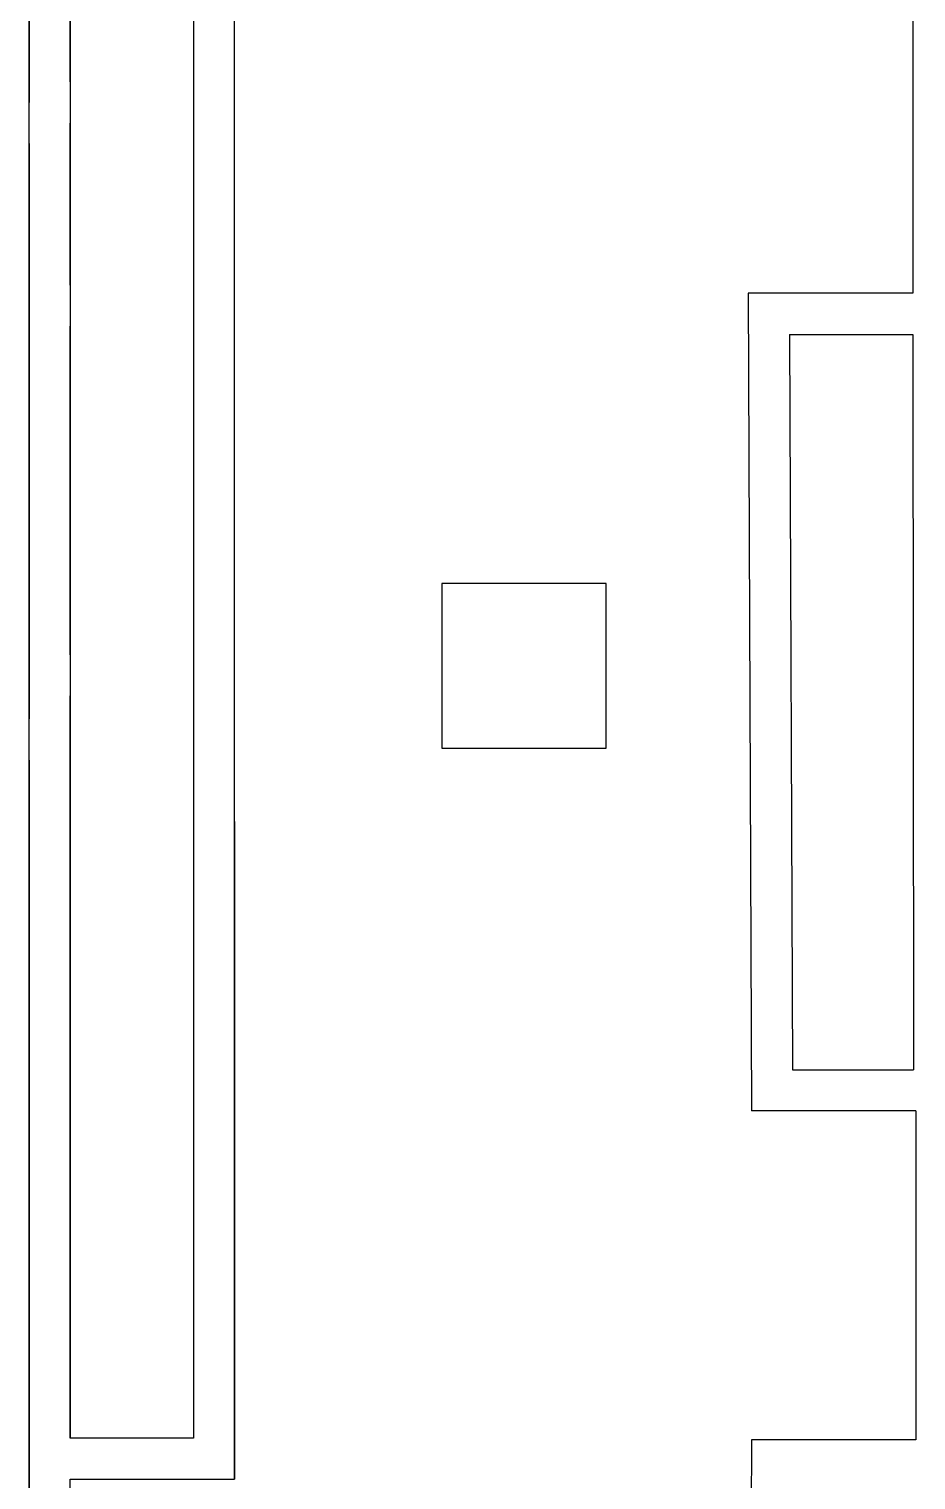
# Model space of a CAD drawing. Extents: x -19 to 297, y 0 to 420.
# Drawn here: x 240.17 to 250.96, y 315.26 to 332.91 of the extents above; entities that cross this region are included whole.
import ezdxf

# ---------------------------------------------------------------- set-up
doc = ezdxf.new("R2010")
doc.units = 0
doc.header["$MEASUREMENT"] = 0
doc.linetypes.add('K5LT_BASIC', pattern=[0])
doc.layers.add('Системный слой', color=7, linetype='Continuous')

# ---------------------------------------------------------------- blocks, each defined once
blk = doc.blocks.new('*U')
at = {"layer": 'Системный слой', "color": 5, "linetype": 'K5LT_BASIC'}
for p, q in [((247.187, 326.165), (245.187, 326.165)), ((245.187, 326.165), (245.187, 324.165)), ((247.187, 324.165), (247.187, 326.165)), ((245.187, 324.165), (247.187, 324.165))]:
    blk.add_line(p, q, dxfattribs=at)

msp = doc.modelspace()

# ---------------------------------------------------------------- linework, layer by layer
at = {"layer": 'Системный слой', "color": 5, "linetype": 'K5LT_BASIC'}
for p, q in [((240.166, 272.019), (240.167, 369.769)), ((242.667, 315.269), (242.667, 348.269)), ((240.667, 347.769), (240.667, 315.769)), ((242.167, 347.769), (242.167, 315.769)), ((240.167, 339.085), (240.166, 332.019)), ((240.667, 332.269), (240.667, 336.269)), ((250.918, 333.698), (250.918, 329.698)), ((242.667, 329.298), (242.667, 332.269)), ((240.667, 329.798), (240.667, 331.769)), ((242.167, 331.769), (242.167, 329.798)), ((240.166, 331.519), (240.166, 324.519)), ((250.918, 329.698), (248.917, 329.698)), ((248.917, 329.698), (248.957, 319.749)), ((240.667, 325.297), (240.667, 329.298)), ((249.418, 329.198), (250.918, 329.198)), ((249.418, 329.198), (249.457, 320.249)), ((250.918, 329.198), (250.927, 320.249)), ((242.667, 323.269), (242.667, 325.297)), ((240.667, 315.769), (240.667, 324.798)), ((242.167, 324.798), (242.167, 315.769)), ((240.166, 324.019), (240.166, 309.519)), ((240.166, 324.019), (240.166, 309.519)), ((242.667, 323.269), (242.667, 315.269)), ((249.457, 320.249), (250.927, 320.249)), ((250.957, 319.749), (248.957, 319.749)), ((250.957, 319.749), (250.957, 315.749)), ((242.167, 315.769), (240.667, 315.769)), ((248.957, 315.749), (248.917, 303.998)), ((250.957, 315.749), (248.957, 315.749)), ((240.667, 315.269), (242.667, 315.269)), ((240.667, 311.269), (240.667, 315.269))]:
    msp.add_line(p, q, dxfattribs=at)

# ---------------------------------------------------------------- block references
at = {"layer": 'Системный слой'}
msp.add_blockref('*U', (0, 0), dxfattribs=at)
msp.add_blockref('*U', (0, 0), dxfattribs=at)
msp.add_blockref('*U', (0, 0), dxfattribs=at)
msp.add_blockref('*U', (0, 0), dxfattribs=at)
msp.add_blockref('*U', (0, 0), dxfattribs=at)
msp.add_blockref('*U', (0, 0), dxfattribs=at)
msp.add_blockref('*U', (0, 0), dxfattribs=at)
msp.add_blockref('*U', (0, 0), dxfattribs=at)
msp.add_blockref('*U', (0, 0), dxfattribs=at)
msp.add_blockref('*U', (0, 0), dxfattribs=at)
msp.add_blockref('*U', (0, 0), dxfattribs=at)
msp.add_blockref('*U', (0, 0), dxfattribs=at)
msp.add_blockref('*U', (0, 0), dxfattribs=at)
msp.add_blockref('*U', (0, 0), dxfattribs=at)
msp.add_blockref('*U', (0, 0), dxfattribs=at)
msp.add_blockref('*U', (0, 0), dxfattribs=at)
msp.add_blockref('*U', (0, 0), dxfattribs=at)
msp.add_blockref('*U', (0, 0), dxfattribs=at)
msp.add_blockref('*U', (0, 0), dxfattribs=at)
msp.add_blockref('*U', (0, 0), dxfattribs=at)
msp.add_blockref('*U', (0, 0), dxfattribs=at)
msp.add_blockref('*U', (0, 0), dxfattribs=at)
msp.add_blockref('*U', (0, 0), dxfattribs=at)
msp.add_blockref('*U', (0, 0), dxfattribs=at)
msp.add_blockref('*U', (0, 0), dxfattribs=at)
msp.add_blockref('*U', (0, 0), dxfattribs=at)
msp.add_blockref('*U', (0, 0), dxfattribs=at)
msp.add_blockref('*U', (0, 0), dxfattribs=at)
msp.add_blockref('*U', (0, 0), dxfattribs=at)
msp.add_blockref('*U', (0, 0), dxfattribs=at)
msp.add_blockref('*U', (0, 0), dxfattribs=at)
msp.add_blockref('*U', (0, 0), dxfattribs=at)
msp.add_blockref('*U', (0, 0), dxfattribs=at)
msp.add_blockref('*U', (0, 0), dxfattribs=at)
msp.add_blockref('*U', (0, 0), dxfattribs=at)
msp.add_blockref('*U', (0, 0), dxfattribs=at)
msp.add_blockref('*U', (0, 0), dxfattribs=at)
msp.add_blockref('*U', (0, 0), dxfattribs=at)
msp.add_blockref('*U', (0, 0), dxfattribs=at)
msp.add_blockref('*U', (0, 0), dxfattribs=at)
msp.add_blockref('*U', (0, 0), dxfattribs=at)
msp.add_blockref('*U', (0, 0), dxfattribs=at)
msp.add_blockref('*U', (0, 0), dxfattribs=at)
msp.add_blockref('*U', (0, 0), dxfattribs=at)
msp.add_blockref('*U', (0, 0), dxfattribs=at)
msp.add_blockref('*U', (0, 0), dxfattribs=at)
msp.add_blockref('*U', (0, 0), dxfattribs=at)
msp.add_blockref('*U', (0, 0), dxfattribs=at)
msp.add_blockref('*U', (0, 0), dxfattribs=at)
msp.add_blockref('*U', (0, 0), dxfattribs=at)
msp.add_blockref('*U', (0, 0), dxfattribs=at)
msp.add_blockref('*U', (0, 0), dxfattribs=at)
msp.add_blockref('*U', (0, 0), dxfattribs=at)
msp.add_blockref('*U', (0, 0), dxfattribs=at)
msp.add_blockref('*U', (0, 0), dxfattribs=at)
msp.add_blockref('*U', (0, 0), dxfattribs=at)
msp.add_blockref('*U', (0, 0), dxfattribs=at)
msp.add_blockref('*U', (0, 0), dxfattribs=at)
msp.add_blockref('*U', (0, 0), dxfattribs=at)
msp.add_blockref('*U', (0, 0), dxfattribs=at)
msp.add_blockref('*U', (0, 0), dxfattribs=at)
msp.add_blockref('*U', (0, 0), dxfattribs=at)
msp.add_blockref('*U', (0, 0), dxfattribs=at)
msp.add_blockref('*U', (0, 0), dxfattribs=at)
msp.add_blockref('*U', (0, 0), dxfattribs=at)
msp.add_blockref('*U', (0, 0), dxfattribs=at)
msp.add_blockref('*U', (0, 0), dxfattribs=at)
msp.add_blockref('*U', (0, 0), dxfattribs=at)
msp.add_blockref('*U', (0, 0), dxfattribs=at)
msp.add_blockref('*U', (0, 0), dxfattribs=at)
msp.add_blockref('*U', (0, 0), dxfattribs=at)
msp.add_blockref('*U', (0, 0), dxfattribs=at)
msp.add_blockref('*U', (0, 0), dxfattribs=at)
msp.add_blockref('*U', (0, 0), dxfattribs=at)
msp.add_blockref('*U', (0, 0), dxfattribs=at)
msp.add_blockref('*U', (0, 0), dxfattribs=at)
msp.add_blockref('*U', (0, 0), dxfattribs=at)
msp.add_blockref('*U', (0, 0), dxfattribs=at)
msp.add_blockref('*U', (0, 0), dxfattribs=at)
msp.add_blockref('*U', (0, 0), dxfattribs=at)
msp.add_blockref('*U', (0, 0), dxfattribs=at)
msp.add_blockref('*U', (0, 0), dxfattribs=at)
msp.add_blockref('*U', (0, 0), dxfattribs=at)
msp.add_blockref('*U', (0, 0), dxfattribs=at)
msp.add_blockref('*U', (0, 0), dxfattribs=at)
msp.add_blockref('*U', (0, 0), dxfattribs=at)
msp.add_blockref('*U', (0, 0), dxfattribs=at)
msp.add_blockref('*U', (0, 0), dxfattribs=at)
msp.add_blockref('*U', (0, 0), dxfattribs=at)
msp.add_blockref('*U', (0, 0), dxfattribs=at)
msp.add_blockref('*U', (0, 0), dxfattribs=at)
msp.add_blockref('*U', (0, 0), dxfattribs=at)
msp.add_blockref('*U', (0, 0), dxfattribs=at)
msp.add_blockref('*U', (0, 0), dxfattribs=at)
msp.add_blockref('*U', (0, 0), dxfattribs=at)
msp.add_blockref('*U', (0, 0), dxfattribs=at)
msp.add_blockref('*U', (0, 0), dxfattribs=at)
msp.add_blockref('*U', (0, 0), dxfattribs=at)
msp.add_blockref('*U', (0, 0), dxfattribs=at)
msp.add_blockref('*U', (0, 0), dxfattribs=at)
msp.add_blockref('*U', (0, 0), dxfattribs=at)
msp.add_blockref('*U', (0, 0), dxfattribs=at)
msp.add_blockref('*U', (0, 0), dxfattribs=at)
msp.add_blockref('*U', (0, 0), dxfattribs=at)
msp.add_blockref('*U', (0, 0), dxfattribs=at)
msp.add_blockref('*U', (0, 0), dxfattribs=at)
msp.add_blockref('*U', (0, 0), dxfattribs=at)
msp.add_blockref('*U', (0, 0), dxfattribs=at)
msp.add_blockref('*U', (0, 0), dxfattribs=at)
msp.add_blockref('*U', (0, 0), dxfattribs=at)
msp.add_blockref('*U', (0, 0), dxfattribs=at)
msp.add_blockref('*U', (0, 0), dxfattribs=at)
msp.add_blockref('*U', (0, 0), dxfattribs=at)
msp.add_blockref('*U', (0, 0), dxfattribs=at)
msp.add_blockref('*U', (0, 0), dxfattribs=at)
msp.add_blockref('*U', (0, 0), dxfattribs=at)
msp.add_blockref('*U', (0, 0), dxfattribs=at)
msp.add_blockref('*U', (0, 0), dxfattribs=at)
msp.add_blockref('*U', (0, 0), dxfattribs=at)
msp.add_blockref('*U', (0, 0), dxfattribs=at)
msp.add_blockref('*U', (0, 0), dxfattribs=at)
msp.add_blockref('*U', (0, 0), dxfattribs=at)
msp.add_blockref('*U', (0, 0), dxfattribs=at)
msp.add_blockref('*U', (0, 0), dxfattribs=at)
msp.add_blockref('*U', (0, 0), dxfattribs=at)
msp.add_blockref('*U', (0, 0), dxfattribs=at)
msp.add_blockref('*U', (0, 0), dxfattribs=at)
msp.add_blockref('*U', (0, 0), dxfattribs=at)
msp.add_blockref('*U', (0, 0), dxfattribs=at)
msp.add_blockref('*U', (0, 0), dxfattribs=at)
msp.add_blockref('*U', (0, 0), dxfattribs=at)
msp.add_blockref('*U', (0, 0), dxfattribs=at)
msp.add_blockref('*U', (0, 0), dxfattribs=at)
msp.add_blockref('*U', (0, 0), dxfattribs=at)
msp.add_blockref('*U', (0, 0), dxfattribs=at)
msp.add_blockref('*U', (0, 0), dxfattribs=at)
msp.add_blockref('*U', (0, 0), dxfattribs=at)
msp.add_blockref('*U', (0, 0), dxfattribs=at)
msp.add_blockref('*U', (0, 0), dxfattribs=at)
msp.add_blockref('*U', (0, 0), dxfattribs=at)
msp.add_blockref('*U', (0, 0), dxfattribs=at)
msp.add_blockref('*U', (0, 0), dxfattribs=at)
msp.add_blockref('*U', (0, 0), dxfattribs=at)
msp.add_blockref('*U', (0, 0), dxfattribs=at)
msp.add_blockref('*U', (0, 0), dxfattribs=at)
msp.add_blockref('*U', (0, 0), dxfattribs=at)
msp.add_blockref('*U', (0, 0), dxfattribs=at)
msp.add_blockref('*U', (0, 0), dxfattribs=at)
msp.add_blockref('*U', (0, 0), dxfattribs=at)
msp.add_blockref('*U', (0, 0), dxfattribs=at)
msp.add_blockref('*U', (0, 0), dxfattribs=at)
msp.add_blockref('*U', (0, 0), dxfattribs=at)
msp.add_blockref('*U', (0, 0), dxfattribs=at)
msp.add_blockref('*U', (0, 0), dxfattribs=at)
msp.add_blockref('*U', (0, 0), dxfattribs=at)
msp.add_blockref('*U', (0, 0), dxfattribs=at)
msp.add_blockref('*U', (0, 0), dxfattribs=at)
msp.add_blockref('*U', (0, 0), dxfattribs=at)
msp.add_blockref('*U', (0, 0), dxfattribs=at)
msp.add_blockref('*U', (0, 0), dxfattribs=at)
msp.add_blockref('*U', (0, 0), dxfattribs=at)
msp.add_blockref('*U', (0, 0), dxfattribs=at)
msp.add_blockref('*U', (0, 0), dxfattribs=at)
msp.add_blockref('*U', (0, 0), dxfattribs=at)
msp.add_blockref('*U', (0, 0), dxfattribs=at)
msp.add_blockref('*U', (0, 0), dxfattribs=at)
msp.add_blockref('*U', (0, 0), dxfattribs=at)
msp.add_blockref('*U', (0, 0), dxfattribs=at)
msp.add_blockref('*U', (0, 0), dxfattribs=at)
msp.add_blockref('*U', (0, 0), dxfattribs=at)
msp.add_blockref('*U', (0, 0), dxfattribs=at)
msp.add_blockref('*U', (0, 0), dxfattribs=at)
msp.add_blockref('*U', (0, 0), dxfattribs=at)
msp.add_blockref('*U', (0, 0), dxfattribs=at)
msp.add_blockref('*U', (0, 0), dxfattribs=at)
msp.add_blockref('*U', (0, 0), dxfattribs=at)
msp.add_blockref('*U', (0, 0), dxfattribs=at)
msp.add_blockref('*U', (0, 0), dxfattribs=at)
msp.add_blockref('*U', (0, 0), dxfattribs=at)
msp.add_blockref('*U', (0, 0), dxfattribs=at)
msp.add_blockref('*U', (0, 0), dxfattribs=at)
msp.add_blockref('*U', (0, 0), dxfattribs=at)
msp.add_blockref('*U', (0, 0), dxfattribs=at)
msp.add_blockref('*U', (0, 0), dxfattribs=at)
msp.add_blockref('*U', (0, 0), dxfattribs=at)
msp.add_blockref('*U', (0, 0), dxfattribs=at)
msp.add_blockref('*U', (0, 0), dxfattribs=at)
msp.add_blockref('*U', (0, 0), dxfattribs=at)
msp.add_blockref('*U', (0, 0), dxfattribs=at)
msp.add_blockref('*U', (0, 0), dxfattribs=at)
msp.add_blockref('*U', (0, 0), dxfattribs=at)
msp.add_blockref('*U', (0, 0), dxfattribs=at)
msp.add_blockref('*U', (0, 0), dxfattribs=at)
msp.add_blockref('*U', (0, 0), dxfattribs=at)
msp.add_blockref('*U', (0, 0), dxfattribs=at)
msp.add_blockref('*U', (0, 0), dxfattribs=at)
msp.add_blockref('*U', (0, 0), dxfattribs=at)
msp.add_blockref('*U', (0, 0), dxfattribs=at)
msp.add_blockref('*U', (0, 0), dxfattribs=at)
msp.add_blockref('*U', (0, 0), dxfattribs=at)
msp.add_blockref('*U', (0, 0), dxfattribs=at)
msp.add_blockref('*U', (0, 0), dxfattribs=at)
msp.add_blockref('*U', (0, 0), dxfattribs=at)
msp.add_blockref('*U', (0, 0), dxfattribs=at)
msp.add_blockref('*U', (0, 0), dxfattribs=at)
msp.add_blockref('*U', (0, 0), dxfattribs=at)
msp.add_blockref('*U', (0, 0), dxfattribs=at)
msp.add_blockref('*U', (0, 0), dxfattribs=at)
msp.add_blockref('*U', (0, 0), dxfattribs=at)
msp.add_blockref('*U', (0, 0), dxfattribs=at)
msp.add_blockref('*U', (0, 0), dxfattribs=at)
msp.add_blockref('*U', (0, 0), dxfattribs=at)
msp.add_blockref('*U', (0, 0), dxfattribs=at)
msp.add_blockref('*U', (0, 0), dxfattribs=at)
msp.add_blockref('*U', (0, 0), dxfattribs=at)
msp.add_blockref('*U', (0, 0), dxfattribs=at)
msp.add_blockref('*U', (0, 0), dxfattribs=at)
msp.add_blockref('*U', (0, 0), dxfattribs=at)
msp.add_blockref('*U', (0, 0), dxfattribs=at)
msp.add_blockref('*U', (0, 0), dxfattribs=at)
msp.add_blockref('*U', (0, 0), dxfattribs=at)
msp.add_blockref('*U', (0, 0), dxfattribs=at)
msp.add_blockref('*U', (0, 0), dxfattribs=at)
msp.add_blockref('*U', (0, 0), dxfattribs=at)
msp.add_blockref('*U', (0, 0), dxfattribs=at)
msp.add_blockref('*U', (0, 0), dxfattribs=at)
msp.add_blockref('*U', (0, 0), dxfattribs=at)
msp.add_blockref('*U', (0, 0), dxfattribs=at)
msp.add_blockref('*U', (0, 0), dxfattribs=at)
msp.add_blockref('*U', (0, 0), dxfattribs=at)
msp.add_blockref('*U', (0, 0), dxfattribs=at)
msp.add_blockref('*U', (0, 0), dxfattribs=at)
msp.add_blockref('*U', (0, 0), dxfattribs=at)
msp.add_blockref('*U', (0, 0), dxfattribs=at)
msp.add_blockref('*U', (0, 0), dxfattribs=at)
msp.add_blockref('*U', (0, 0), dxfattribs=at)
msp.add_blockref('*U', (0, 0), dxfattribs=at)
msp.add_blockref('*U', (0, 0), dxfattribs=at)
msp.add_blockref('*U', (0, 0), dxfattribs=at)
msp.add_blockref('*U', (0, 0), dxfattribs=at)
msp.add_blockref('*U', (0, 0), dxfattribs=at)
msp.add_blockref('*U', (0, 0), dxfattribs=at)
msp.add_blockref('*U', (0, 0), dxfattribs=at)
msp.add_blockref('*U', (0, 0), dxfattribs=at)
msp.add_blockref('*U', (0, 0), dxfattribs=at)
msp.add_blockref('*U', (0, 0), dxfattribs=at)
msp.add_blockref('*U', (0, 0), dxfattribs=at)
msp.add_blockref('*U', (0, 0), dxfattribs=at)
msp.add_blockref('*U', (0, 0), dxfattribs=at)
msp.add_blockref('*U', (0, 0), dxfattribs=at)
msp.add_blockref('*U', (0, 0), dxfattribs=at)
msp.add_blockref('*U', (0, 0), dxfattribs=at)
msp.add_blockref('*U', (0, 0), dxfattribs=at)
msp.add_blockref('*U', (0, 0), dxfattribs=at)
msp.add_blockref('*U', (0, 0), dxfattribs=at)
msp.add_blockref('*U', (0, 0), dxfattribs=at)
msp.add_blockref('*U', (0, 0), dxfattribs=at)
msp.add_blockref('*U', (0, 0), dxfattribs=at)
msp.add_blockref('*U', (0, 0), dxfattribs=at)
msp.add_blockref('*U', (0, 0), dxfattribs=at)
msp.add_blockref('*U', (0, 0), dxfattribs=at)
msp.add_blockref('*U', (0, 0), dxfattribs=at)
msp.add_blockref('*U', (0, 0), dxfattribs=at)
msp.add_blockref('*U', (0, 0), dxfattribs=at)
msp.add_blockref('*U', (0, 0), dxfattribs=at)
msp.add_blockref('*U', (0, 0), dxfattribs=at)
msp.add_blockref('*U', (0, 0), dxfattribs=at)
msp.add_blockref('*U', (0, 0), dxfattribs=at)
msp.add_blockref('*U', (0, 0), dxfattribs=at)
msp.add_blockref('*U', (0, 0), dxfattribs=at)
msp.add_blockref('*U', (0, 0), dxfattribs=at)
msp.add_blockref('*U', (0, 0), dxfattribs=at)
msp.add_blockref('*U', (0, 0), dxfattribs=at)
msp.add_blockref('*U', (0, 0), dxfattribs=at)
msp.add_blockref('*U', (0, 0), dxfattribs=at)
msp.add_blockref('*U', (0, 0), dxfattribs=at)
msp.add_blockref('*U', (0, 0), dxfattribs=at)
msp.add_blockref('*U', (0, 0), dxfattribs=at)
msp.add_blockref('*U', (0, 0), dxfattribs=at)
msp.add_blockref('*U', (0, 0), dxfattribs=at)
msp.add_blockref('*U', (0, 0), dxfattribs=at)
msp.add_blockref('*U', (0, 0), dxfattribs=at)
msp.add_blockref('*U', (0, 0), dxfattribs=at)
msp.add_blockref('*U', (0, 0), dxfattribs=at)
msp.add_blockref('*U', (0, 0), dxfattribs=at)
msp.add_blockref('*U', (0, 0), dxfattribs=at)
msp.add_blockref('*U', (0, 0), dxfattribs=at)
msp.add_blockref('*U', (0, 0), dxfattribs=at)
msp.add_blockref('*U', (0, 0), dxfattribs=at)
msp.add_blockref('*U', (0, 0), dxfattribs=at)
msp.add_blockref('*U', (0, 0), dxfattribs=at)
msp.add_blockref('*U', (0, 0), dxfattribs=at)
msp.add_blockref('*U', (0, 0), dxfattribs=at)
msp.add_blockref('*U', (0, 0), dxfattribs=at)
msp.add_blockref('*U', (0, 0), dxfattribs=at)
msp.add_blockref('*U', (0, 0), dxfattribs=at)
msp.add_blockref('*U', (0, 0), dxfattribs=at)
msp.add_blockref('*U', (0, 0), dxfattribs=at)
msp.add_blockref('*U', (0, 0), dxfattribs=at)
msp.add_blockref('*U', (0, 0), dxfattribs=at)
msp.add_blockref('*U', (0, 0), dxfattribs=at)
msp.add_blockref('*U', (0, 0), dxfattribs=at)
msp.add_blockref('*U', (0, 0), dxfattribs=at)
msp.add_blockref('*U', (0, 0), dxfattribs=at)
msp.add_blockref('*U', (0, 0), dxfattribs=at)
msp.add_blockref('*U', (0, 0), dxfattribs=at)
msp.add_blockref('*U', (0, 0), dxfattribs=at)
msp.add_blockref('*U', (0, 0), dxfattribs=at)
msp.add_blockref('*U', (0, 0), dxfattribs=at)
msp.add_blockref('*U', (0, 0), dxfattribs=at)
msp.add_blockref('*U', (0, 0), dxfattribs=at)
msp.add_blockref('*U', (0, 0), dxfattribs=at)
msp.add_blockref('*U', (0, 0), dxfattribs=at)
msp.add_blockref('*U', (0, 0), dxfattribs=at)
msp.add_blockref('*U', (0, 0), dxfattribs=at)
msp.add_blockref('*U', (0, 0), dxfattribs=at)
msp.add_blockref('*U', (0, 0), dxfattribs=at)
msp.add_blockref('*U', (0, 0), dxfattribs=at)
msp.add_blockref('*U', (0, 0), dxfattribs=at)
msp.add_blockref('*U', (0, 0), dxfattribs=at)
msp.add_blockref('*U', (0, 0), dxfattribs=at)
msp.add_blockref('*U', (0, 0), dxfattribs=at)
msp.add_blockref('*U', (0, 0), dxfattribs=at)
msp.add_blockref('*U', (0, 0), dxfattribs=at)
msp.add_blockref('*U', (0, 0), dxfattribs=at)
msp.add_blockref('*U', (0, 0), dxfattribs=at)
msp.add_blockref('*U', (0, 0), dxfattribs=at)
msp.add_blockref('*U', (0, 0), dxfattribs=at)
msp.add_blockref('*U', (0, 0), dxfattribs=at)
msp.add_blockref('*U', (0, 0), dxfattribs=at)
msp.add_blockref('*U', (0, 0), dxfattribs=at)
msp.add_blockref('*U', (0, 0), dxfattribs=at)
msp.add_blockref('*U', (0, 0), dxfattribs=at)
msp.add_blockref('*U', (0, 0), dxfattribs=at)
msp.add_blockref('*U', (0, 0), dxfattribs=at)
msp.add_blockref('*U', (0, 0), dxfattribs=at)
msp.add_blockref('*U', (0, 0), dxfattribs=at)
msp.add_blockref('*U', (0, 0), dxfattribs=at)
msp.add_blockref('*U', (0, 0), dxfattribs=at)
msp.add_blockref('*U', (0, 0), dxfattribs=at)
msp.add_blockref('*U', (0, 0), dxfattribs=at)
msp.add_blockref('*U', (0, 0), dxfattribs=at)
msp.add_blockref('*U', (0, 0), dxfattribs=at)
msp.add_blockref('*U', (0, 0), dxfattribs=at)
msp.add_blockref('*U', (0, 0), dxfattribs=at)
msp.add_blockref('*U', (0, 0), dxfattribs=at)
msp.add_blockref('*U', (0, 0), dxfattribs=at)
msp.add_blockref('*U', (0, 0), dxfattribs=at)
msp.add_blockref('*U', (0, 0), dxfattribs=at)
msp.add_blockref('*U', (0, 0), dxfattribs=at)
msp.add_blockref('*U', (0, 0), dxfattribs=at)
msp.add_blockref('*U', (0, 0), dxfattribs=at)
msp.add_blockref('*U', (0, 0), dxfattribs=at)
msp.add_blockref('*U', (0, 0), dxfattribs=at)
msp.add_blockref('*U', (0, 0), dxfattribs=at)
msp.add_blockref('*U', (0, 0), dxfattribs=at)
msp.add_blockref('*U', (0, 0), dxfattribs=at)
msp.add_blockref('*U', (0, 0), dxfattribs=at)
msp.add_blockref('*U', (0, 0), dxfattribs=at)
msp.add_blockref('*U', (0, 0), dxfattribs=at)
msp.add_blockref('*U', (0, 0), dxfattribs=at)
msp.add_blockref('*U', (0, 0), dxfattribs=at)
msp.add_blockref('*U', (0, 0), dxfattribs=at)
msp.add_blockref('*U', (0, 0), dxfattribs=at)
msp.add_blockref('*U', (0, 0), dxfattribs=at)
msp.add_blockref('*U', (0, 0), dxfattribs=at)
msp.add_blockref('*U', (0, 0), dxfattribs=at)
msp.add_blockref('*U', (0, 0), dxfattribs=at)
msp.add_blockref('*U', (0, 0), dxfattribs=at)
msp.add_blockref('*U', (0, 0), dxfattribs=at)
msp.add_blockref('*U', (0, 0), dxfattribs=at)
msp.add_blockref('*U', (0, 0), dxfattribs=at)
msp.add_blockref('*U', (0, 0), dxfattribs=at)
msp.add_blockref('*U', (0, 0), dxfattribs=at)
msp.add_blockref('*U', (0, 0), dxfattribs=at)
msp.add_blockref('*U', (0, 0), dxfattribs=at)
msp.add_blockref('*U', (0, 0), dxfattribs=at)
msp.add_blockref('*U', (0, 0), dxfattribs=at)
msp.add_blockref('*U', (0, 0), dxfattribs=at)
msp.add_blockref('*U', (0, 0), dxfattribs=at)
msp.add_blockref('*U', (0, 0), dxfattribs=at)
msp.add_blockref('*U', (0, 0), dxfattribs=at)
msp.add_blockref('*U', (0, 0), dxfattribs=at)
msp.add_blockref('*U', (0, 0), dxfattribs=at)
msp.add_blockref('*U', (0, 0), dxfattribs=at)
msp.add_blockref('*U', (0, 0), dxfattribs=at)
msp.add_blockref('*U', (0, 0), dxfattribs=at)
msp.add_blockref('*U', (0, 0), dxfattribs=at)
msp.add_blockref('*U', (0, 0), dxfattribs=at)
msp.add_blockref('*U', (0, 0), dxfattribs=at)
msp.add_blockref('*U', (0, 0), dxfattribs=at)
msp.add_blockref('*U', (0, 0), dxfattribs=at)
msp.add_blockref('*U', (0, 0), dxfattribs=at)
msp.add_blockref('*U', (0, 0), dxfattribs=at)
msp.add_blockref('*U', (0, 0), dxfattribs=at)
msp.add_blockref('*U', (0, 0), dxfattribs=at)
msp.add_blockref('*U', (0, 0), dxfattribs=at)
msp.add_blockref('*U', (0, 0), dxfattribs=at)
msp.add_blockref('*U', (0, 0), dxfattribs=at)
msp.add_blockref('*U', (0, 0), dxfattribs=at)
msp.add_blockref('*U', (0, 0), dxfattribs=at)
msp.add_blockref('*U', (0, 0), dxfattribs=at)
msp.add_blockref('*U', (0, 0), dxfattribs=at)
msp.add_blockref('*U', (0, 0), dxfattribs=at)
msp.add_blockref('*U', (0, 0), dxfattribs=at)
msp.add_blockref('*U', (0, 0), dxfattribs=at)
msp.add_blockref('*U', (0, 0), dxfattribs=at)
msp.add_blockref('*U', (0, 0), dxfattribs=at)
msp.add_blockref('*U', (0, 0), dxfattribs=at)
msp.add_blockref('*U', (0, 0), dxfattribs=at)
msp.add_blockref('*U', (0, 0), dxfattribs=at)
msp.add_blockref('*U', (0, 0), dxfattribs=at)
msp.add_blockref('*U', (0, 0), dxfattribs=at)
msp.add_blockref('*U', (0, 0), dxfattribs=at)
msp.add_blockref('*U', (0, 0), dxfattribs=at)
msp.add_blockref('*U', (0, 0), dxfattribs=at)
msp.add_blockref('*U', (0, 0), dxfattribs=at)
msp.add_blockref('*U', (0, 0), dxfattribs=at)
msp.add_blockref('*U', (0, 0), dxfattribs=at)
msp.add_blockref('*U', (0, 0), dxfattribs=at)
msp.add_blockref('*U', (0, 0), dxfattribs=at)
msp.add_blockref('*U', (0, 0), dxfattribs=at)
msp.add_blockref('*U', (0, 0), dxfattribs=at)
msp.add_blockref('*U', (0, 0), dxfattribs=at)
msp.add_blockref('*U', (0, 0), dxfattribs=at)
msp.add_blockref('*U', (0, 0), dxfattribs=at)
msp.add_blockref('*U', (0, 0), dxfattribs=at)
msp.add_blockref('*U', (0, 0), dxfattribs=at)
msp.add_blockref('*U', (0, 0), dxfattribs=at)
msp.add_blockref('*U', (0, 0), dxfattribs=at)
msp.add_blockref('*U', (0, 0), dxfattribs=at)
msp.add_blockref('*U', (0, 0), dxfattribs=at)
msp.add_blockref('*U', (0, 0), dxfattribs=at)
msp.add_blockref('*U', (0, 0), dxfattribs=at)
msp.add_blockref('*U', (0, 0), dxfattribs=at)
msp.add_blockref('*U', (0, 0), dxfattribs=at)
msp.add_blockref('*U', (0, 0), dxfattribs=at)
msp.add_blockref('*U', (0, 0), dxfattribs=at)
msp.add_blockref('*U', (0, 0), dxfattribs=at)
msp.add_blockref('*U', (0, 0), dxfattribs=at)
msp.add_blockref('*U', (0, 0), dxfattribs=at)
msp.add_blockref('*U', (0, 0), dxfattribs=at)
msp.add_blockref('*U', (0, 0), dxfattribs=at)
msp.add_blockref('*U', (0, 0), dxfattribs=at)
msp.add_blockref('*U', (0, 0), dxfattribs=at)
msp.add_blockref('*U', (0, 0), dxfattribs=at)
msp.add_blockref('*U', (0, 0), dxfattribs=at)
msp.add_blockref('*U', (0, 0), dxfattribs=at)
msp.add_blockref('*U', (0, 0), dxfattribs=at)
msp.add_blockref('*U', (0, 0), dxfattribs=at)

doc.saveas('drawing.dxf')
